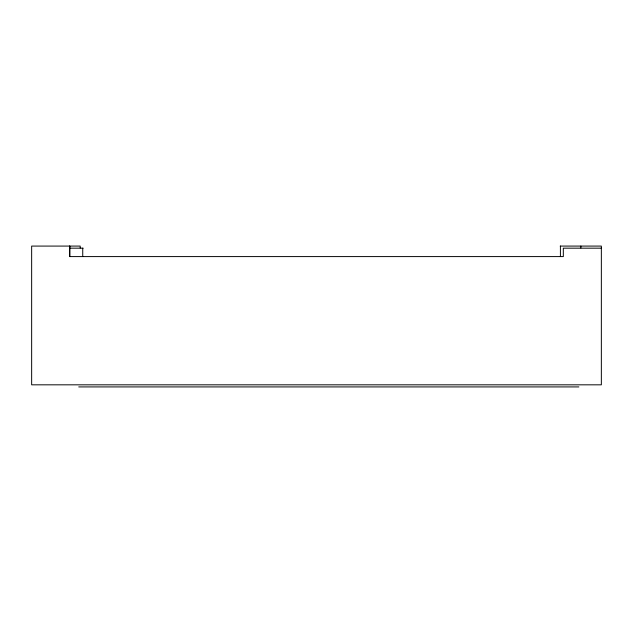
<?xml version="1.0" encoding="UTF-8"?>
<svg xmlns="http://www.w3.org/2000/svg" width="633" height="633" viewBox="0 0 633 633"><rect width="100%" height="100%" fill="white"/><g stroke="black" fill="none" stroke-linecap="round" stroke-linejoin="round"><path stroke-width="0.95" d="M560.229 246.079L601.35 246.079L601.35 384.824L31.65 384.824L31.65 246.079L80.201 246.079L80.201 247.986M69.899 248.176L83.137 248.176M601.35 248.176L563.323 248.176L563.323 256.587L69.677 256.587L69.677 246.079M78.737 386.921L578.871 386.921M580.865 246.079L580.865 247.986M560.411 246.079L560.411 256.587M82.741 248.176L82.741 256.587M69.788 246.079L69.788 256.587"/></g></svg>
